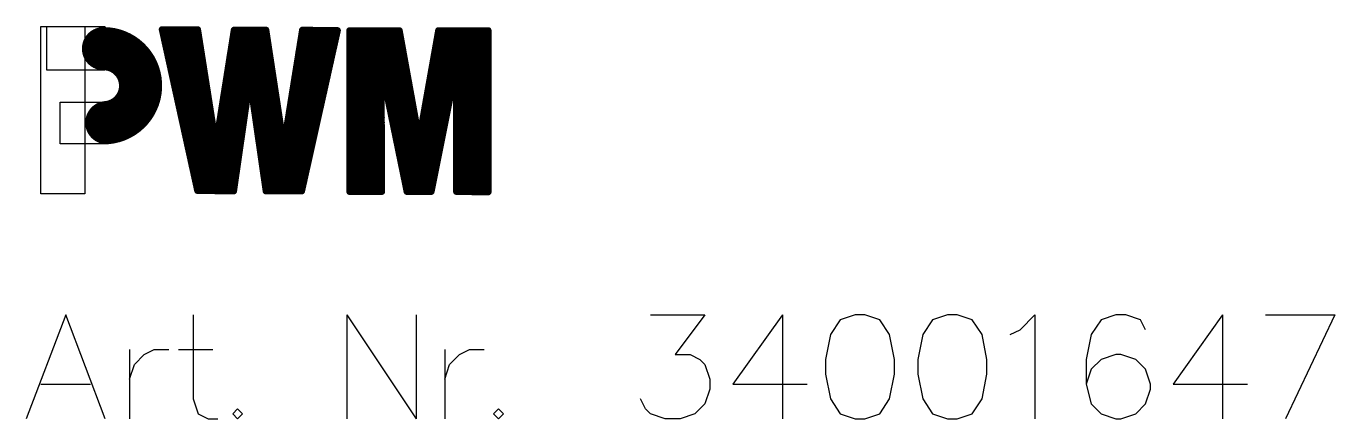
# Model space of a CAD drawing. Header units: millimetres. Extents: x 0 to 395, y 0 to 190.
# Drawn here: x 46.12 to 65.83, y 108.53 to 114.43 of the extents above; entities that cross this region are included whole.
import ezdxf

# ---------------------------------------------------------------- set-up
doc = ezdxf.new("R2010")
doc.units = ezdxf.units.MM
doc.layers.add('TopLayer', color=1, linetype='Continuous')

msp = doc.modelspace()

# ---------------------------------------------------------------- linework, layer by layer
at = {"layer": 'TopLayer'}
for p, q in [((46.345, 111.908), (46.345, 114.423)), ((46.345, 114.423), (47.009, 114.423)), ((46.435, 113.766), (46.435, 114.423)), ((46.435, 114.423), (47.31, 114.423)), ((47.009, 114.423), (47.009, 111.908)), ((47.31, 114.423), (47.31, 113.766)), ((47.31, 113.766), (46.435, 113.766)), ((46.635, 112.658), (46.635, 113.287)), ((46.635, 113.287), (47.366, 113.287)), ((47.366, 113.287), (47.366, 112.658)), ((47.366, 112.658), (46.635, 112.658)), ((47.009, 111.908), (46.345, 111.908)), ((46.72, 110.089), (46.125, 108.527)), ((47.315, 108.527), (46.72, 110.089)), ((48.639, 110.089), (48.639, 108.825)), ((50.953, 110.089), (50.953, 108.527)), ((50.953, 110.089), (51.994, 108.527)), ((51.994, 110.089), (51.994, 108.527)), ((55.524, 110.089), (56.342, 110.089)), ((56.342, 110.089), (55.896, 109.494)), ((57.51, 110.089), (56.766, 109.048)), ((57.51, 110.089), (57.51, 108.527)), ((58.38, 110.015), (58.232, 109.792)), ((58.603, 110.089), (58.38, 110.015)), ((58.752, 110.089), (58.603, 110.089)), ((58.975, 110.015), (58.752, 110.089)), ((59.124, 109.792), (58.975, 110.015)), ((59.771, 110.015), (59.623, 109.792)), ((59.995, 110.089), (59.771, 110.015)), ((60.143, 110.089), (59.995, 110.089)), ((60.366, 110.015), (60.143, 110.089)), ((60.515, 109.792), (60.366, 110.015)), ((61.088, 109.866), (61.311, 110.089)), ((61.311, 110.089), (61.311, 108.527)), ((62.308, 110.015), (62.159, 109.792)), ((62.531, 110.089), (62.308, 110.015)), ((62.68, 110.089), (62.531, 110.089)), ((62.903, 110.015), (62.68, 110.089)), ((62.978, 109.866), (62.903, 110.015)), ((64.138, 110.089), (63.394, 109.048)), ((64.138, 110.089), (64.138, 108.527)), ((64.785, 110.089), (65.827, 110.089)), ((65.827, 110.089), (65.083, 108.527)), ((58.232, 109.792), (58.157, 109.42)), ((59.199, 109.42), (59.124, 109.792)), ((59.623, 109.792), (59.548, 109.42)), ((60.59, 109.42), (60.515, 109.792)), ((60.939, 109.792), (61.088, 109.866)), ((62.159, 109.792), (62.085, 109.42)), ((47.68, 109.568), (47.68, 108.527)), ((47.903, 109.494), (48.052, 109.568)), ((48.052, 109.568), (48.275, 109.568)), ((48.416, 109.568), (48.937, 109.568)), ((52.426, 109.568), (52.426, 108.527)), ((52.649, 109.494), (52.798, 109.568)), ((52.798, 109.568), (53.021, 109.568)), ((47.68, 109.122), (47.754, 109.345)), ((47.754, 109.345), (47.903, 109.494)), ((52.426, 109.122), (52.5, 109.345)), ((52.5, 109.345), (52.649, 109.494)), ((55.896, 109.494), (56.119, 109.494)), ((56.119, 109.494), (56.268, 109.42)), ((56.268, 109.42), (56.342, 109.345)), ((56.342, 109.345), (56.416, 109.122)), ((58.157, 109.42), (58.157, 109.196)), ((59.199, 109.196), (59.199, 109.42)), ((59.548, 109.42), (59.548, 109.196)), ((60.59, 109.196), (60.59, 109.42)), ((62.085, 109.42), (62.085, 109.048)), ((62.308, 109.42), (62.159, 109.271)), ((62.531, 109.494), (62.308, 109.42)), ((62.606, 109.494), (62.531, 109.494)), ((62.829, 109.42), (62.606, 109.494)), ((62.978, 109.271), (62.829, 109.42)), ((58.157, 109.196), (58.232, 108.825)), ((59.124, 108.825), (59.199, 109.196)), ((59.548, 109.196), (59.623, 108.825)), ((60.515, 108.825), (60.59, 109.196)), ((62.159, 109.271), (62.085, 109.048)), ((63.052, 109.048), (62.978, 109.271)), ((46.348, 109.048), (47.092, 109.048)), ((56.416, 108.973), (56.342, 108.75)), ((56.416, 109.122), (56.416, 108.973)), ((56.766, 109.048), (57.882, 109.048)), ((62.085, 109.048), (62.159, 108.75)), ((62.978, 108.75), (63.052, 108.973)), ((63.052, 108.973), (63.052, 109.048)), ((63.394, 109.048), (64.51, 109.048)), ((48.639, 108.825), (48.714, 108.601)), ((55.449, 108.676), (55.375, 108.825)), ((58.232, 108.825), (58.38, 108.601)), ((58.975, 108.601), (59.124, 108.825)), ((59.623, 108.825), (59.771, 108.601)), ((60.366, 108.601), (60.515, 108.825)), ((48.714, 108.601), (48.863, 108.527)), ((49.309, 108.676), (49.234, 108.601)), ((49.234, 108.601), (49.309, 108.527)), ((49.383, 108.601), (49.309, 108.676)), ((49.309, 108.527), (49.383, 108.601)), ((53.237, 108.676), (53.162, 108.601)), ((53.162, 108.601), (53.237, 108.527)), ((53.311, 108.601), (53.237, 108.676)), ((53.237, 108.527), (53.311, 108.601)), ((55.524, 108.601), (55.449, 108.676)), ((55.747, 108.527), (55.524, 108.601)), ((56.193, 108.601), (55.97, 108.527)), ((56.342, 108.75), (56.193, 108.601)), ((58.38, 108.601), (58.603, 108.527)), ((58.752, 108.527), (58.975, 108.601)), ((59.771, 108.601), (59.995, 108.527)), ((60.143, 108.527), (60.366, 108.601)), ((62.159, 108.75), (62.308, 108.601)), ((62.308, 108.601), (62.531, 108.527)), ((62.606, 108.527), (62.829, 108.601)), ((62.829, 108.601), (62.978, 108.75)), ((48.863, 108.527), (49.011, 108.527)), ((55.97, 108.527), (55.747, 108.527)), ((58.603, 108.527), (58.752, 108.527)), ((59.995, 108.527), (60.143, 108.527)), ((62.531, 108.527), (62.606, 108.527))]:
    msp.add_line(p, q, dxfattribs=at)
at = {"layer": 'TopLayer', "const_width": 0.65}
msp.add_lwpolyline([(47.288, 114.091, -0.958958), (47.339, 112.979)], format="xyb", dxfattribs=at)
at = {"layer": 'TopLayer'}
for points, const_width in [([(47.126, 114.091, 1), (47.451, 114.091, 1)], 0.325), ([(48.146, 114.379, 1), (48.196, 114.379, 1)], 0.05), ([(48.146, 114.379, 1), (48.196, 114.379, 1)], 0.05), ([(48.155, 114.339, 1), (48.205, 114.339, 1)], 0.05), ([(48.171, 114.265, 1), (48.221, 114.265, 1)], 0.05), ([(48.683, 114.379, 1), (48.733, 114.379, 1)], 0.05), ([(48.683, 114.379, 1), (48.733, 114.379, 1)], 0.05), ([(48.689, 114.339, 1), (48.739, 114.339, 1)], 0.05), ([(48.701, 114.265, 1), (48.751, 114.265, 1)], 0.05), ([(49.213, 114.265, 1), (49.263, 114.265, 1)], 0.05), ([(49.224, 114.339, 1), (49.274, 114.339, 1)], 0.05), ([(49.23, 114.372, 1), (49.28, 114.372, 1)], 0.05), ([(49.23, 114.372, 1), (49.28, 114.372, 1)], 0.05), ([(49.711, 114.372, 1), (49.761, 114.372, 1)], 0.05), ([(49.711, 114.372, 1), (49.761, 114.372, 1)], 0.05), ([(49.716, 114.339, 1), (49.766, 114.339, 1)], 0.05), ([(49.727, 114.265, 1), (49.777, 114.265, 1)], 0.05), ([(50.24, 114.265, 1), (50.29, 114.265, 1)], 0.05), ([(50.252, 114.339, 1), (50.302, 114.339, 1)], 0.05), ([(50.258, 114.371, 1), (50.308, 114.371, 1)], 0.05), ([(50.258, 114.371, 1), (50.308, 114.371, 1)], 0.05), ([(50.766, 114.265, 1), (50.816, 114.265, 1)], 0.05), ([(50.783, 114.339, 1), (50.833, 114.339, 1)], 0.05), ([(50.788, 114.365, 1), (50.838, 114.365, 1)], 0.05), ([(50.788, 114.365, 1), (50.838, 114.365, 1)], 0.05), ([(50.969, 114.364, 1), (51.019, 114.364, 1)], 0.05), ([(50.969, 114.364, 1), (51.019, 114.364, 1)], 0.05), ([(50.969, 114.325, 1), (51.019, 114.325, 1)], 0.05), ([(50.969, 114.25, 1), (51.019, 114.25, 1)], 0.05), ([(51.719, 114.364, 1), (51.769, 114.364, 1)], 0.05), ([(51.719, 114.364, 1), (51.769, 114.364, 1)], 0.05), ([(51.726, 114.325, 1), (51.776, 114.325, 1)], 0.05), ([(51.739, 114.25, 1), (51.789, 114.25, 1)], 0.05), ([(52.287, 114.25, 1), (52.337, 114.25, 1)], 0.05), ([(52.3, 114.325, 1), (52.35, 114.325, 1)], 0.05), ([(52.307, 114.364, 1), (52.357, 114.364, 1)], 0.05), ([(52.307, 114.364, 1), (52.357, 114.364, 1)], 0.05), ([(53.056, 114.364, 1), (53.106, 114.364, 1)], 0.05), ([(53.056, 114.364, 1), (53.106, 114.364, 1)], 0.05), ([(53.056, 114.325, 1), (53.106, 114.325, 1)], 0.05), ([(53.056, 114.25, 1), (53.106, 114.25, 1)], 0.05), ([(48.188, 114.19, 1), (48.238, 114.19, 1)], 0.05), ([(48.204, 114.115, 1), (48.254, 114.115, 1)], 0.05), ([(48.221, 114.041, 1), (48.271, 114.041, 1)], 0.05), ([(48.713, 114.19, 1), (48.763, 114.19, 1)], 0.05), ([(48.725, 114.115, 1), (48.775, 114.115, 1)], 0.05), ([(48.736, 114.041, 1), (48.786, 114.041, 1)], 0.05), ([(49.177, 114.041, 1), (49.227, 114.041, 1)], 0.05), ([(49.189, 114.115, 1), (49.239, 114.115, 1)], 0.05), ([(49.201, 114.19, 1), (49.251, 114.19, 1)], 0.05), ([(49.738, 114.19, 1), (49.788, 114.19, 1)], 0.05), ([(49.75, 114.115, 1), (49.8, 114.115, 1)], 0.05), ([(49.761, 114.041, 1), (49.811, 114.041, 1)], 0.05), ([(50.204, 114.041, 1), (50.254, 114.041, 1)], 0.05), ([(50.216, 114.115, 1), (50.266, 114.115, 1)], 0.05), ([(50.228, 114.19, 1), (50.278, 114.19, 1)], 0.05), ([(50.716, 114.041, 1), (50.766, 114.041, 1)], 0.05), ([(50.733, 114.115, 1), (50.783, 114.115, 1)], 0.05), ([(50.749, 114.19, 1), (50.799, 114.19, 1)], 0.05), ([(50.969, 114.175, 1), (51.019, 114.175, 1)], 0.05), ([(50.969, 114.101, 1), (51.019, 114.101, 1)], 0.05), ([(50.969, 114.026, 1), (51.019, 114.026, 1)], 0.05), ([(51.753, 114.175, 1), (51.803, 114.175, 1)], 0.05), ([(51.767, 114.101, 1), (51.817, 114.101, 1)], 0.05), ([(51.78, 114.026, 1), (51.83, 114.026, 1)], 0.05), ([(52.247, 114.026, 1), (52.297, 114.026, 1)], 0.05), ([(52.26, 114.101, 1), (52.31, 114.101, 1)], 0.05), ([(52.273, 114.175, 1), (52.323, 114.175, 1)], 0.05), ([(53.056, 114.175, 1), (53.106, 114.175, 1)], 0.05), ([(53.056, 114.101, 1), (53.106, 114.101, 1)], 0.05), ([(53.056, 114.026, 1), (53.106, 114.026, 1)], 0.05), ([(48.237, 113.966, 1), (48.287, 113.966, 1)], 0.05), ([(48.253, 113.891, 1), (48.303, 113.891, 1)], 0.05), ([(48.748, 113.966, 1), (48.798, 113.966, 1)], 0.05), ([(48.76, 113.891, 1), (48.81, 113.891, 1)], 0.05), ([(49.153, 113.891, 1), (49.203, 113.891, 1)], 0.05), ([(49.165, 113.966, 1), (49.215, 113.966, 1)], 0.05), ([(49.773, 113.966, 1), (49.823, 113.966, 1)], 0.05), ([(49.784, 113.891, 1), (49.834, 113.891, 1)], 0.05), ([(50.18, 113.891, 1), (50.23, 113.891, 1)], 0.05), ([(50.192, 113.966, 1), (50.242, 113.966, 1)], 0.05), ([(50.683, 113.891, 1), (50.733, 113.891, 1)], 0.05), ([(50.699, 113.966, 1), (50.749, 113.966, 1)], 0.05), ([(50.969, 113.951, 1), (51.019, 113.951, 1)], 0.05), ([(50.969, 113.877, 1), (51.019, 113.877, 1)], 0.05), ([(51.794, 113.951, 1), (51.844, 113.951, 1)], 0.05), ([(51.807, 113.877, 1), (51.857, 113.877, 1)], 0.05), ([(52.22, 113.877, 1), (52.27, 113.877, 1)], 0.05), ([(52.233, 113.951, 1), (52.283, 113.951, 1)], 0.05), ([(53.056, 113.951, 1), (53.106, 113.951, 1)], 0.05), ([(53.056, 113.877, 1), (53.106, 113.877, 1)], 0.05), ([(48.27, 113.817, 1), (48.32, 113.817, 1)], 0.05), ([(48.286, 113.742, 1), (48.336, 113.742, 1)], 0.05), ([(48.303, 113.667, 1), (48.353, 113.667, 1)], 0.05), ([(48.772, 113.817, 1), (48.822, 113.817, 1)], 0.05), ([(48.783, 113.742, 1), (48.833, 113.742, 1)], 0.05), ([(48.795, 113.667, 1), (48.845, 113.667, 1)], 0.05), ([(49.118, 113.667, 1), (49.168, 113.667, 1)], 0.05), ([(49.13, 113.742, 1), (49.18, 113.742, 1)], 0.05), ([(49.141, 113.817, 1), (49.191, 113.817, 1)], 0.05), ([(49.796, 113.817, 1), (49.846, 113.817, 1)], 0.05), ([(49.807, 113.742, 1), (49.857, 113.742, 1)], 0.05), ([(49.818, 113.667, 1), (49.868, 113.667, 1)], 0.05), ([(50.144, 113.667, 1), (50.194, 113.667, 1)], 0.05), ([(50.156, 113.742, 1), (50.206, 113.742, 1)], 0.05), ([(50.168, 113.817, 1), (50.218, 113.817, 1)], 0.05), ([(50.633, 113.667, 1), (50.683, 113.667, 1)], 0.05), ([(50.649, 113.742, 1), (50.699, 113.742, 1)], 0.05), ([(50.666, 113.817, 1), (50.716, 113.817, 1)], 0.05), ([(50.969, 113.802, 1), (51.019, 113.802, 1)], 0.05), ([(50.969, 113.727, 1), (51.019, 113.727, 1)], 0.05), ([(50.969, 113.653, 1), (51.019, 113.653, 1)], 0.05), ([(51.821, 113.802, 1), (51.871, 113.802, 1)], 0.05), ([(51.835, 113.727, 1), (51.885, 113.727, 1)], 0.05), ([(51.848, 113.653, 1), (51.898, 113.653, 1)], 0.05), ([(52.18, 113.653, 1), (52.23, 113.653, 1)], 0.05), ([(52.194, 113.727, 1), (52.244, 113.727, 1)], 0.05), ([(52.207, 113.802, 1), (52.257, 113.802, 1)], 0.05), ([(53.056, 113.802, 1), (53.106, 113.802, 1)], 0.05), ([(53.056, 113.727, 1), (53.106, 113.727, 1)], 0.05), ([(53.056, 113.653, 1), (53.106, 113.653, 1)], 0.05), ([(48.319, 113.593, 1), (48.369, 113.593, 1)], 0.05), ([(48.336, 113.518, 1), (48.386, 113.518, 1)], 0.05), ([(48.352, 113.443, 1), (48.402, 113.443, 1)], 0.05), ([(48.807, 113.593, 1), (48.857, 113.593, 1)], 0.05), ([(48.819, 113.518, 1), (48.869, 113.518, 1)], 0.05), ([(48.831, 113.443, 1), (48.881, 113.443, 1)], 0.05), ([(49.082, 113.443, 1), (49.132, 113.443, 1)], 0.05), ([(49.094, 113.518, 1), (49.144, 113.518, 1)], 0.05), ([(49.106, 113.593, 1), (49.156, 113.593, 1)], 0.05), ([(49.83, 113.593, 1), (49.88, 113.593, 1)], 0.05), ([(49.841, 113.518, 1), (49.891, 113.518, 1)], 0.05), ([(49.853, 113.443, 1), (49.903, 113.443, 1)], 0.05), ([(50.108, 113.443, 1), (50.158, 113.443, 1)], 0.05), ([(50.12, 113.518, 1), (50.17, 113.518, 1)], 0.05), ([(50.132, 113.593, 1), (50.182, 113.593, 1)], 0.05), ([(50.583, 113.443, 1), (50.633, 113.443, 1)], 0.05), ([(50.599, 113.518, 1), (50.649, 113.518, 1)], 0.05), ([(50.616, 113.593, 1), (50.666, 113.593, 1)], 0.05), ([(50.969, 113.578, 1), (51.019, 113.578, 1)], 0.05), ([(50.969, 113.503, 1), (51.019, 113.503, 1)], 0.05), ([(51.862, 113.578, 1), (51.912, 113.578, 1)], 0.05), ([(51.875, 113.503, 1), (51.925, 113.503, 1)], 0.05), ([(52.154, 113.503, 1), (52.204, 113.503, 1)], 0.05), ([(52.167, 113.578, 1), (52.217, 113.578, 1)], 0.05), ([(53.056, 113.578, 1), (53.106, 113.578, 1)], 0.05), ([(53.056, 113.503, 1), (53.106, 113.503, 1)], 0.05), ([(47.176, 112.979, 1), (47.501, 112.979, 1)], 0.325), ([(48.368, 113.369, 1), (48.418, 113.369, 1)], 0.05), ([(48.385, 113.294, 1), (48.435, 113.294, 1)], 0.05), ([(48.842, 113.369, 1), (48.892, 113.369, 1)], 0.05), ([(48.854, 113.294, 1), (48.904, 113.294, 1)], 0.05), ([(49.059, 113.294, 1), (49.109, 113.294, 1)], 0.05), ([(49.07, 113.369, 1), (49.12, 113.369, 1)], 0.05), ([(49.418, 113.285, 1), (49.468, 113.285, 1)], 0.05), ([(49.418, 113.285, 1), (49.468, 113.285, 1)], 0.05), ([(49.419, 113.292, 1), (49.469, 113.292, 1)], 0.05), ([(49.419, 113.292, 1), (49.469, 113.292, 1)], 0.05), ([(49.42, 113.294, 1), (49.47, 113.294, 1)], 0.05), ([(49.437, 113.318, 1), (49.487, 113.318, 1)], 0.05), ([(49.437, 113.318, 1), (49.487, 113.318, 1)], 0.05), ([(49.467, 113.328, 1), (49.517, 113.328, 1)], 0.05), ([(49.467, 113.328, 1), (49.517, 113.328, 1)], 0.05), ([(49.474, 113.328, 1), (49.524, 113.328, 1)], 0.05), ([(49.474, 113.328, 1), (49.524, 113.328, 1)], 0.05), ([(49.503, 113.313, 1), (49.553, 113.313, 1)], 0.05), ([(49.503, 113.313, 1), (49.553, 113.313, 1)], 0.05), ([(49.512, 113.294, 1), (49.562, 113.294, 1)], 0.05), ([(49.517, 113.285, 1), (49.567, 113.285, 1)], 0.05), ([(49.517, 113.285, 1), (49.567, 113.285, 1)], 0.05), ([(49.864, 113.369, 1), (49.914, 113.369, 1)], 0.05), ([(49.875, 113.294, 1), (49.925, 113.294, 1)], 0.05), ([(50.084, 113.294, 1), (50.134, 113.294, 1)], 0.05), ([(50.096, 113.369, 1), (50.146, 113.369, 1)], 0.05), ([(50.549, 113.294, 1), (50.599, 113.294, 1)], 0.05), ([(50.566, 113.369, 1), (50.616, 113.369, 1)], 0.05), ([(50.969, 113.429, 1), (51.019, 113.429, 1)], 0.05), ([(50.969, 113.354, 1), (51.019, 113.354, 1)], 0.05), ([(50.969, 113.279, 1), (51.019, 113.279, 1)], 0.05), ([(51.448, 113.316, 1), (51.498, 113.316, 1)], 0.05), ([(51.448, 113.316, 1), (51.498, 113.316, 1)], 0.05), ([(51.498, 113.316, 1), (51.448, 113.316, 1)], 0.05), ([(51.436, 113.316, 1), (51.461, 113.316, 1)], 0.025), ([(51.449, 113.279, 1), (51.499, 113.279, 1)], 0.05), ([(51.452, 113.334, 1), (51.502, 113.334, 1)], 0.05), ([(51.452, 113.334, 1), (51.502, 113.334, 1)], 0.05), ([(51.469, 113.354, 1), (51.519, 113.354, 1)], 0.05), ([(51.472, 113.358, 1), (51.522, 113.358, 1)], 0.05), ([(51.472, 113.358, 1), (51.522, 113.358, 1)], 0.05), ([(51.486, 113.316, 1), (51.511, 113.316, 1)], 0.025), ([(51.503, 113.366, 1), (51.553, 113.366, 1)], 0.05), ([(51.503, 113.366, 1), (51.553, 113.366, 1)], 0.05), ([(51.53, 113.354, 1), (51.58, 113.354, 1)], 0.05), ([(51.532, 113.353, 1), (51.582, 113.353, 1)], 0.05), ([(51.532, 113.353, 1), (51.582, 113.353, 1)], 0.05), ([(51.547, 113.326, 1), (51.597, 113.326, 1)], 0.05), ([(51.547, 113.326, 1), (51.597, 113.326, 1)], 0.05), ([(51.557, 113.279, 1), (51.607, 113.279, 1)], 0.05), ([(51.889, 113.429, 1), (51.939, 113.429, 1)], 0.05), ([(51.903, 113.354, 1), (51.953, 113.354, 1)], 0.05), ([(51.916, 113.279, 1), (51.966, 113.279, 1)], 0.05), ([(52.114, 113.279, 1), (52.164, 113.279, 1)], 0.05), ([(52.127, 113.354, 1), (52.177, 113.354, 1)], 0.05), ([(52.14, 113.429, 1), (52.19, 113.429, 1)], 0.05), ([(52.468, 113.279, 1), (52.518, 113.279, 1)], 0.05), ([(52.477, 113.326, 1), (52.527, 113.326, 1)], 0.05), ([(52.477, 113.326, 1), (52.527, 113.326, 1)], 0.05), ([(52.485, 113.343, 1), (52.535, 113.343, 1)], 0.05), ([(52.485, 113.343, 1), (52.535, 113.343, 1)], 0.05), ([(52.498, 113.354, 1), (52.548, 113.354, 1)], 0.05), ([(52.509, 113.363, 1), (52.559, 113.363, 1)], 0.05), ([(52.509, 113.363, 1), (52.559, 113.363, 1)], 0.05), ([(52.541, 113.364, 1), (52.591, 113.364, 1)], 0.05), ([(52.541, 113.364, 1), (52.591, 113.364, 1)], 0.05), ([(52.555, 113.354, 1), (52.605, 113.354, 1)], 0.05), ([(52.567, 113.346, 1), (52.617, 113.346, 1)], 0.05), ([(52.567, 113.346, 1), (52.617, 113.346, 1)], 0.05), ([(52.577, 113.316, 1), (52.627, 113.316, 1)], 0.05), ([(52.577, 113.316, 1), (52.627, 113.316, 1)], 0.05), ([(52.577, 113.279, 1), (52.627, 113.279, 1)], 0.05), ([(53.056, 113.429, 1), (53.106, 113.429, 1)], 0.05), ([(53.056, 113.354, 1), (53.106, 113.354, 1)], 0.05), ([(53.056, 113.279, 1), (53.106, 113.279, 1)], 0.05), ([(48.401, 113.219, 1), (48.451, 113.219, 1)], 0.05), ([(48.418, 113.145, 1), (48.468, 113.145, 1)], 0.05), ([(48.434, 113.07, 1), (48.484, 113.07, 1)], 0.05), ([(48.866, 113.219, 1), (48.916, 113.219, 1)], 0.05), ([(48.878, 113.145, 1), (48.928, 113.145, 1)], 0.05), ([(48.889, 113.07, 1), (48.939, 113.07, 1)], 0.05), ([(49.023, 113.07, 1), (49.073, 113.07, 1)], 0.05), ([(49.035, 113.145, 1), (49.085, 113.145, 1)], 0.05), ([(49.047, 113.219, 1), (49.097, 113.219, 1)], 0.05), ([(49.386, 113.07, 1), (49.436, 113.07, 1)], 0.05), ([(49.397, 113.145, 1), (49.447, 113.145, 1)], 0.05), ([(49.408, 113.219, 1), (49.458, 113.219, 1)], 0.05), ([(49.526, 113.219, 1), (49.576, 113.219, 1)], 0.05), ([(49.537, 113.145, 1), (49.587, 113.145, 1)], 0.05), ([(49.548, 113.07, 1), (49.598, 113.07, 1)], 0.05), ([(49.887, 113.219, 1), (49.937, 113.219, 1)], 0.05), ([(49.898, 113.145, 1), (49.948, 113.145, 1)], 0.05), ([(49.91, 113.07, 1), (49.96, 113.07, 1)], 0.05), ([(50.048, 113.07, 1), (50.098, 113.07, 1)], 0.05), ([(50.06, 113.145, 1), (50.11, 113.145, 1)], 0.05), ([(50.072, 113.219, 1), (50.122, 113.219, 1)], 0.05), ([(50.499, 113.07, 1), (50.549, 113.07, 1)], 0.05), ([(50.516, 113.145, 1), (50.566, 113.145, 1)], 0.05), ([(50.533, 113.219, 1), (50.583, 113.219, 1)], 0.05), ([(50.969, 113.205, 1), (51.019, 113.205, 1)], 0.05), ([(50.969, 113.13, 1), (51.019, 113.13, 1)], 0.05), ([(50.969, 113.055, 1), (51.019, 113.055, 1)], 0.05), ([(51.449, 113.205, 1), (51.499, 113.205, 1)], 0.05), ([(51.449, 113.13, 1), (51.499, 113.13, 1)], 0.05), ([(51.45, 113.055, 1), (51.5, 113.055, 1)], 0.05), ([(51.572, 113.205, 1), (51.622, 113.205, 1)], 0.05), ([(51.588, 113.13, 1), (51.638, 113.13, 1)], 0.05), ([(51.603, 113.055, 1), (51.653, 113.055, 1)], 0.05), ([(51.93, 113.205, 1), (51.98, 113.205, 1)], 0.05), ([(51.943, 113.13, 1), (51.993, 113.13, 1)], 0.05), ([(51.957, 113.055, 1), (52.007, 113.055, 1)], 0.05), ([(52.074, 113.055, 1), (52.124, 113.055, 1)], 0.05), ([(52.087, 113.13, 1), (52.137, 113.13, 1)], 0.05), ([(52.101, 113.205, 1), (52.151, 113.205, 1)], 0.05), ([(52.423, 113.055, 1), (52.473, 113.055, 1)], 0.05), ([(52.438, 113.13, 1), (52.488, 113.13, 1)], 0.05), ([(52.453, 113.205, 1), (52.503, 113.205, 1)], 0.05), ([(52.577, 113.205, 1), (52.627, 113.205, 1)], 0.05), ([(52.577, 113.13, 1), (52.627, 113.13, 1)], 0.05), ([(52.577, 113.055, 1), (52.627, 113.055, 1)], 0.05), ([(53.056, 113.205, 1), (53.106, 113.205, 1)], 0.05), ([(53.056, 113.13, 1), (53.106, 113.13, 1)], 0.05), ([(53.056, 113.055, 1), (53.106, 113.055, 1)], 0.05), ([(48.45, 112.995, 1), (48.5, 112.995, 1)], 0.05), ([(48.467, 112.921, 1), (48.517, 112.921, 1)], 0.05), ([(48.483, 112.846, 1), (48.533, 112.846, 1)], 0.05), ([(48.901, 112.995, 1), (48.951, 112.995, 1)], 0.05), ([(48.907, 112.96, 1), (48.957, 112.96, 1)], 0.05), ([(48.907, 112.96, 1), (48.957, 112.96, 1)], 0.05), ([(48.921, 112.932, 1), (48.971, 112.932, 1)], 0.05), ([(48.921, 112.932, 1), (48.971, 112.932, 1)], 0.05), ([(48.944, 112.921, 1), (48.994, 112.921, 1)], 0.05), ([(48.949, 112.918, 1), (48.999, 112.918, 1)], 0.05), ([(48.949, 112.918, 1), (48.999, 112.918, 1)], 0.05), ([(48.956, 112.918, 1), (49.006, 112.918, 1)], 0.05), ([(48.956, 112.918, 1), (49.006, 112.918, 1)], 0.05), ([(48.965, 112.921, 1), (49.015, 112.921, 1)], 0.05), ([(48.986, 112.928, 1), (49.036, 112.928, 1)], 0.05), ([(48.986, 112.928, 1), (49.036, 112.928, 1)], 0.05), ([(49.004, 112.953, 1), (49.054, 112.953, 1)], 0.05), ([(49.004, 112.953, 1), (49.054, 112.953, 1)], 0.05), ([(49.006, 112.96, 1), (49.056, 112.96, 1)], 0.05), ([(49.006, 112.96, 1), (49.056, 112.96, 1)], 0.05), ([(49.011, 112.995, 1), (49.061, 112.995, 1)], 0.05), ([(49.354, 112.846, 1), (49.404, 112.846, 1)], 0.05), ([(49.365, 112.921, 1), (49.415, 112.921, 1)], 0.05), ([(49.376, 112.995, 1), (49.426, 112.995, 1)], 0.05), ([(49.559, 112.995, 1), (49.609, 112.995, 1)], 0.05), ([(49.569, 112.921, 1), (49.619, 112.921, 1)], 0.05), ([(49.58, 112.846, 1), (49.63, 112.846, 1)], 0.05), ([(49.921, 112.995, 1), (49.971, 112.995, 1)], 0.05), ([(49.929, 112.945, 1), (49.979, 112.945, 1)], 0.05), ([(49.929, 112.945, 1), (49.979, 112.945, 1)], 0.05), ([(49.941, 112.921, 1), (49.991, 112.921, 1)], 0.05), ([(49.943, 112.917, 1), (49.993, 112.917, 1)], 0.05), ([(49.943, 112.917, 1), (49.993, 112.917, 1)], 0.05), ([(49.971, 112.903, 1), (50.021, 112.903, 1)], 0.05), ([(49.971, 112.903, 1), (50.021, 112.903, 1)], 0.05), ([(49.978, 112.903, 1), (50.028, 112.903, 1)], 0.05), ([(49.978, 112.903, 1), (50.028, 112.903, 1)], 0.05), ([(50.008, 112.913, 1), (50.058, 112.913, 1)], 0.05), ([(50.008, 112.913, 1), (50.058, 112.913, 1)], 0.05), ([(50.014, 112.921, 1), (50.064, 112.921, 1)], 0.05), ([(50.026, 112.938, 1), (50.076, 112.938, 1)], 0.05), ([(50.026, 112.938, 1), (50.076, 112.938, 1)], 0.05), ([(50.028, 112.945, 1), (50.078, 112.945, 1)], 0.05), ([(50.028, 112.945, 1), (50.078, 112.945, 1)], 0.05), ([(50.036, 112.995, 1), (50.086, 112.995, 1)], 0.05), ([(50.449, 112.846, 1), (50.499, 112.846, 1)], 0.05), ([(50.466, 112.921, 1), (50.516, 112.921, 1)], 0.05), ([(50.483, 112.995, 1), (50.533, 112.995, 1)], 0.05), ([(50.969, 112.981, 1), (51.019, 112.981, 1)], 0.05), ([(50.969, 112.906, 1), (51.019, 112.906, 1)], 0.05), ([(51.45, 112.981, 1), (51.5, 112.981, 1)], 0.05), ([(51.45, 112.906, 1), (51.5, 112.906, 1)], 0.05), ([(51.618, 112.981, 1), (51.668, 112.981, 1)], 0.05), ([(51.634, 112.906, 1), (51.684, 112.906, 1)], 0.05), ([(51.966, 113.004, 1), (52.016, 113.004, 1)], 0.05), ([(51.966, 113.004, 1), (52.016, 113.004, 1)], 0.05), ([(51.979, 112.981, 1), (52.029, 112.981, 1)], 0.05), ([(51.981, 112.977, 1), (52.031, 112.977, 1)], 0.05), ([(51.981, 112.977, 1), (52.031, 112.977, 1)], 0.05), ([(52.01, 112.963, 1), (52.06, 112.963, 1)], 0.05), ([(52.01, 112.963, 1), (52.06, 112.963, 1)], 0.05), ([(52.041, 112.97, 1), (52.091, 112.97, 1)], 0.05), ([(52.041, 112.97, 1), (52.091, 112.97, 1)], 0.05), ([(52.05, 112.981, 1), (52.1, 112.981, 1)], 0.05), ([(52.062, 112.994, 1), (52.112, 112.994, 1)], 0.05), ([(52.062, 112.994, 1), (52.112, 112.994, 1)], 0.05), ([(52.065, 113.004, 1), (52.115, 113.004, 1)], 0.05), ([(52.065, 113.004, 1), (52.115, 113.004, 1)], 0.05), ([(52.393, 112.906, 1), (52.443, 112.906, 1)], 0.05), ([(52.408, 112.981, 1), (52.458, 112.981, 1)], 0.05), ([(52.577, 112.981, 1), (52.627, 112.981, 1)], 0.05), ([(52.577, 112.906, 1), (52.627, 112.906, 1)], 0.05), ([(53.056, 112.981, 1), (53.106, 112.981, 1)], 0.05), ([(53.056, 112.906, 1), (53.106, 112.906, 1)], 0.05), ([(48.5, 112.771, 1), (48.55, 112.771, 1)], 0.05), ([(48.516, 112.697, 1), (48.566, 112.697, 1)], 0.05), ([(49.332, 112.697, 1), (49.382, 112.697, 1)], 0.05), ([(49.343, 112.771, 1), (49.393, 112.771, 1)], 0.05), ([(49.591, 112.771, 1), (49.641, 112.771, 1)], 0.05), ([(49.602, 112.697, 1), (49.652, 112.697, 1)], 0.05), ([(50.416, 112.697, 1), (50.466, 112.697, 1)], 0.05), ([(50.433, 112.771, 1), (50.483, 112.771, 1)], 0.05), ([(50.969, 112.831, 1), (51.019, 112.831, 1)], 0.05), ([(50.969, 112.757, 1), (51.019, 112.757, 1)], 0.05), ([(50.969, 112.682, 1), (51.019, 112.682, 1)], 0.05), ([(51.451, 112.831, 1), (51.501, 112.831, 1)], 0.05), ([(51.451, 112.757, 1), (51.501, 112.757, 1)], 0.05), ([(51.451, 112.682, 1), (51.501, 112.682, 1)], 0.05), ([(51.649, 112.831, 1), (51.699, 112.831, 1)], 0.05), ([(51.665, 112.757, 1), (51.715, 112.757, 1)], 0.05), ([(51.68, 112.682, 1), (51.73, 112.682, 1)], 0.05), ([(52.348, 112.682, 1), (52.398, 112.682, 1)], 0.05), ([(52.363, 112.757, 1), (52.413, 112.757, 1)], 0.05), ([(52.378, 112.831, 1), (52.428, 112.831, 1)], 0.05), ([(52.577, 112.831, 1), (52.627, 112.831, 1)], 0.05), ([(52.577, 112.757, 1), (52.627, 112.757, 1)], 0.05), ([(52.577, 112.682, 1), (52.627, 112.682, 1)], 0.05), ([(53.056, 112.831, 1), (53.106, 112.831, 1)], 0.05), ([(53.056, 112.757, 1), (53.106, 112.757, 1)], 0.05), ([(53.056, 112.682, 1), (53.106, 112.682, 1)], 0.05), ([(48.533, 112.622, 1), (48.583, 112.622, 1)], 0.05), ([(48.549, 112.547, 1), (48.599, 112.547, 1)], 0.05), ([(48.565, 112.472, 1), (48.615, 112.472, 1)], 0.05), ([(49.3, 112.472, 1), (49.35, 112.472, 1)], 0.05), ([(49.311, 112.547, 1), (49.361, 112.547, 1)], 0.05), ([(49.322, 112.622, 1), (49.372, 112.622, 1)], 0.05), ([(49.613, 112.622, 1), (49.663, 112.622, 1)], 0.05), ([(49.623, 112.547, 1), (49.673, 112.547, 1)], 0.05), ([(49.634, 112.472, 1), (49.684, 112.472, 1)], 0.05), ([(50.366, 112.472, 1), (50.416, 112.472, 1)], 0.05), ([(50.383, 112.547, 1), (50.433, 112.547, 1)], 0.05), ([(50.399, 112.622, 1), (50.449, 112.622, 1)], 0.05), ([(50.969, 112.607, 1), (51.019, 112.607, 1)], 0.05), ([(50.969, 112.533, 1), (51.019, 112.533, 1)], 0.05), ([(50.969, 112.458, 1), (51.019, 112.458, 1)], 0.05), ([(51.452, 112.607, 1), (51.502, 112.607, 1)], 0.05), ([(51.452, 112.533, 1), (51.502, 112.533, 1)], 0.05), ([(51.452, 112.458, 1), (51.502, 112.458, 1)], 0.05), ([(51.695, 112.607, 1), (51.745, 112.607, 1)], 0.05), ([(51.711, 112.533, 1), (51.761, 112.533, 1)], 0.05), ([(51.726, 112.458, 1), (51.776, 112.458, 1)], 0.05), ([(52.303, 112.458, 1), (52.353, 112.458, 1)], 0.05), ([(52.318, 112.533, 1), (52.368, 112.533, 1)], 0.05), ([(52.333, 112.607, 1), (52.383, 112.607, 1)], 0.05), ([(52.577, 112.607, 1), (52.627, 112.607, 1)], 0.05), ([(52.577, 112.533, 1), (52.627, 112.533, 1)], 0.05), ([(52.577, 112.458, 1), (52.627, 112.458, 1)], 0.05), ([(53.056, 112.607, 1), (53.106, 112.607, 1)], 0.05), ([(53.056, 112.533, 1), (53.106, 112.533, 1)], 0.05), ([(53.056, 112.458, 1), (53.106, 112.458, 1)], 0.05), ([(48.582, 112.398, 1), (48.632, 112.398, 1)], 0.05), ([(48.598, 112.323, 1), (48.648, 112.323, 1)], 0.05), ([(49.278, 112.323, 1), (49.328, 112.323, 1)], 0.05), ([(49.289, 112.398, 1), (49.339, 112.398, 1)], 0.05), ([(49.645, 112.398, 1), (49.695, 112.398, 1)], 0.05), ([(49.656, 112.323, 1), (49.706, 112.323, 1)], 0.05), ([(50.333, 112.323, 1), (50.383, 112.323, 1)], 0.05), ([(50.349, 112.398, 1), (50.399, 112.398, 1)], 0.05), ([(50.969, 112.383, 1), (51.019, 112.383, 1)], 0.05), ([(50.969, 112.309, 1), (51.019, 112.309, 1)], 0.05), ([(51.453, 112.383, 1), (51.503, 112.383, 1)], 0.05), ([(51.453, 112.309, 1), (51.503, 112.309, 1)], 0.05), ([(51.741, 112.383, 1), (51.791, 112.383, 1)], 0.05), ([(51.757, 112.309, 1), (51.807, 112.309, 1)], 0.05), ([(52.273, 112.309, 1), (52.323, 112.309, 1)], 0.05), ([(52.288, 112.383, 1), (52.338, 112.383, 1)], 0.05), ([(52.577, 112.383, 1), (52.627, 112.383, 1)], 0.05), ([(52.577, 112.309, 1), (52.627, 112.309, 1)], 0.05), ([(53.056, 112.383, 1), (53.106, 112.383, 1)], 0.05), ([(53.056, 112.309, 1), (53.106, 112.309, 1)], 0.05), ([(48.615, 112.248, 1), (48.665, 112.248, 1)], 0.05), ([(48.631, 112.174, 1), (48.681, 112.174, 1)], 0.05), ([(48.647, 112.099, 1), (48.697, 112.099, 1)], 0.05), ([(49.246, 112.099, 1), (49.296, 112.099, 1)], 0.05), ([(49.257, 112.174, 1), (49.307, 112.174, 1)], 0.05), ([(49.268, 112.248, 1), (49.318, 112.248, 1)], 0.05), ([(49.667, 112.248, 1), (49.717, 112.248, 1)], 0.05), ([(49.677, 112.174, 1), (49.727, 112.174, 1)], 0.05), ([(49.688, 112.099, 1), (49.738, 112.099, 1)], 0.05), ([(50.283, 112.099, 1), (50.333, 112.099, 1)], 0.05), ([(50.299, 112.174, 1), (50.349, 112.174, 1)], 0.05), ([(50.316, 112.248, 1), (50.366, 112.248, 1)], 0.05), ([(50.969, 112.234, 1), (51.019, 112.234, 1)], 0.05), ([(50.969, 112.159, 1), (51.019, 112.159, 1)], 0.05), ([(50.969, 112.085, 1), (51.019, 112.085, 1)], 0.05), ([(51.453, 112.234, 1), (51.503, 112.234, 1)], 0.05), ([(51.454, 112.159, 1), (51.504, 112.159, 1)], 0.05), ([(51.454, 112.085, 1), (51.504, 112.085, 1)], 0.05), ([(51.772, 112.234, 1), (51.822, 112.234, 1)], 0.05), ([(51.787, 112.159, 1), (51.837, 112.159, 1)], 0.05), ([(51.803, 112.085, 1), (51.853, 112.085, 1)], 0.05), ([(52.228, 112.085, 1), (52.278, 112.085, 1)], 0.05), ([(52.243, 112.159, 1), (52.293, 112.159, 1)], 0.05), ([(52.258, 112.234, 1), (52.308, 112.234, 1)], 0.05), ([(52.577, 112.234, 1), (52.627, 112.234, 1)], 0.05), ([(52.577, 112.159, 1), (52.627, 112.159, 1)], 0.05), ([(52.577, 112.085, 1), (52.627, 112.085, 1)], 0.05), ([(53.056, 112.234, 1), (53.106, 112.234, 1)], 0.05), ([(53.056, 112.159, 1), (53.106, 112.159, 1)], 0.05), ([(53.056, 112.085, 1), (53.106, 112.085, 1)], 0.05), ([(48.664, 112.024, 1), (48.714, 112.024, 1)], 0.05), ([(48.679, 111.957, 1), (48.729, 111.957, 1)], 0.05), ([(48.679, 111.957, 1), (48.729, 111.957, 1)], 0.05), ([(49.225, 111.95, 1), (49.275, 111.95, 1)], 0.05), ([(49.225, 111.95, 1), (49.275, 111.95, 1)], 0.05), ([(49.235, 112.024, 1), (49.285, 112.024, 1)], 0.05), ([(49.699, 112.024, 1), (49.749, 112.024, 1)], 0.05), ([(49.71, 111.95, 1), (49.76, 111.95, 1)], 0.05), ([(49.71, 111.95, 1), (49.76, 111.95, 1)], 0.05), ([(50.249, 111.95, 1), (50.299, 111.95, 1)], 0.05), ([(50.249, 111.95, 1), (50.299, 111.95, 1)], 0.05), ([(50.266, 112.024, 1), (50.316, 112.024, 1)], 0.05), ([(50.969, 112.01, 1), (51.019, 112.01, 1)], 0.05), ([(50.969, 111.942, 1), (51.019, 111.942, 1)], 0.05), ([(50.969, 111.942, 1), (51.019, 111.942, 1)], 0.05), ([(51.454, 112.01, 1), (51.504, 112.01, 1)], 0.05), ([(51.454, 111.942, 1), (51.504, 111.942, 1)], 0.05), ([(51.454, 111.942, 1), (51.504, 111.942, 1)], 0.05), ([(51.818, 112.01, 1), (51.868, 112.01, 1)], 0.05), ([(51.832, 111.942, 1), (51.882, 111.942, 1)], 0.05), ([(51.832, 111.942, 1), (51.882, 111.942, 1)], 0.05), ([(52.199, 111.942, 1), (52.249, 111.942, 1)], 0.05), ([(52.199, 111.942, 1), (52.249, 111.942, 1)], 0.05), ([(52.213, 112.01, 1), (52.263, 112.01, 1)], 0.05), ([(52.577, 112.01, 1), (52.627, 112.01, 1)], 0.05), ([(52.577, 111.942, 1), (52.627, 111.942, 1)], 0.05), ([(52.577, 111.942, 1), (52.627, 111.942, 1)], 0.05), ([(53.056, 112.01, 1), (53.106, 112.01, 1)], 0.05), ([(53.056, 111.935, 1), (53.106, 111.935, 1)], 0.05), ([(53.056, 111.935, 1), (53.106, 111.935, 1)], 0.05)]:
    msp.add_lwpolyline(points, format="xyb", close=True, dxfattribs=dict(at, const_width=const_width))
at = {"layer": 'TopLayer', "const_width": 0.1}
for points in [[(48.171, 114.379), (48.704, 111.957)], [(48.171, 114.379), (48.708, 114.379)], [(48.18, 114.339), (48.714, 114.339)], [(48.196, 114.265), (48.726, 114.265)], [(48.708, 114.379), (48.932, 112.96)], [(49.031, 112.96), (49.255, 114.372)], [(49.238, 114.265), (49.752, 114.265)], [(49.249, 114.339), (49.741, 114.339)], [(49.255, 114.372), (49.736, 114.372)], [(49.736, 114.372), (49.954, 112.945)], [(50.053, 112.945), (50.283, 114.371)], [(50.265, 114.265), (50.791, 114.265)], [(50.274, 111.95), (50.813, 114.365)], [(50.277, 114.339), (50.808, 114.339)], [(50.283, 114.371), (50.813, 114.365)], [(50.994, 111.942), (50.994, 114.364)], [(50.994, 114.364), (51.744, 114.364)], [(50.994, 114.325), (51.751, 114.325)], [(50.994, 114.25), (51.764, 114.25)], [(51.744, 114.364), (51.991, 113.004)], [(52.09, 113.004), (52.332, 114.364)], [(52.312, 114.25), (53.081, 114.25)], [(52.325, 114.325), (53.081, 114.325)], [(52.332, 114.364), (53.081, 114.364)], [(53.081, 111.935), (53.081, 114.364)], [(48.213, 114.19), (48.738, 114.19)], [(48.229, 114.115), (48.75, 114.115)], [(48.246, 114.041), (48.761, 114.041)], [(49.202, 114.041), (49.786, 114.041)], [(49.214, 114.115), (49.775, 114.115)], [(49.226, 114.19), (49.763, 114.19)], [(50.229, 114.041), (50.741, 114.041)], [(50.241, 114.115), (50.758, 114.115)], [(50.253, 114.19), (50.774, 114.19)], [(50.994, 114.175), (51.778, 114.175)], [(50.994, 114.101), (51.792, 114.101)], [(50.994, 114.026), (51.805, 114.026)], [(52.272, 114.026), (53.081, 114.026)], [(52.285, 114.101), (53.081, 114.101)], [(52.298, 114.175), (53.081, 114.175)], [(48.262, 113.966), (48.773, 113.966)], [(48.278, 113.891), (48.785, 113.891)], [(49.178, 113.891), (49.809, 113.891)], [(49.19, 113.966), (49.798, 113.966)], [(50.205, 113.891), (50.708, 113.891)], [(50.217, 113.966), (50.724, 113.966)], [(50.994, 113.951), (51.819, 113.951)], [(50.994, 113.877), (51.832, 113.877)], [(52.245, 113.877), (53.081, 113.877)], [(52.258, 113.951), (53.081, 113.951)], [(48.295, 113.817), (48.797, 113.817)], [(48.311, 113.742), (48.808, 113.742)], [(48.328, 113.667), (48.82, 113.667)], [(49.143, 113.667), (49.843, 113.667)], [(49.155, 113.742), (49.832, 113.742)], [(49.166, 113.817), (49.821, 113.817)], [(50.169, 113.667), (50.658, 113.667)], [(50.181, 113.742), (50.674, 113.742)], [(50.193, 113.817), (50.691, 113.817)], [(50.994, 113.802), (51.846, 113.802)], [(50.994, 113.727), (51.86, 113.727)], [(50.994, 113.653), (51.873, 113.653)], [(52.205, 113.653), (53.081, 113.653)], [(52.219, 113.727), (53.081, 113.727)], [(52.232, 113.802), (53.081, 113.802)], [(48.344, 113.593), (48.832, 113.593)], [(48.361, 113.518), (48.844, 113.518)], [(48.377, 113.443), (48.856, 113.443)], [(49.107, 113.443), (49.878, 113.443)], [(49.119, 113.518), (49.866, 113.518)], [(49.131, 113.593), (49.855, 113.593)], [(50.133, 113.443), (50.608, 113.443)], [(50.145, 113.518), (50.624, 113.518)], [(50.157, 113.593), (50.641, 113.593)], [(50.994, 113.578), (51.887, 113.578)], [(50.994, 113.503), (51.9, 113.503)], [(52.179, 113.503), (53.081, 113.503)], [(52.192, 113.578), (53.081, 113.578)], [(48.393, 113.369), (48.867, 113.369)], [(48.41, 113.294), (48.879, 113.294)], [(49.084, 113.294), (49.445, 113.294)], [(49.095, 113.369), (49.889, 113.369)], [(49.25, 111.95), (49.443, 113.285)], [(49.443, 113.285), (49.444, 113.292)], [(49.444, 113.292), (49.462, 113.318)], [(49.462, 113.318), (49.492, 113.328)], [(49.492, 113.328), (49.499, 113.328)], [(49.499, 113.328), (49.528, 113.313)], [(49.528, 113.313), (49.542, 113.285)], [(49.537, 113.294), (49.9, 113.294)], [(49.542, 113.285), (49.735, 111.95)], [(50.109, 113.294), (50.574, 113.294)], [(50.121, 113.369), (50.591, 113.369)], [(50.994, 113.429), (51.914, 113.429)], [(50.994, 113.354), (51.494, 113.354)], [(50.994, 113.279), (51.474, 113.279)], [(51.473, 113.316), (51.477, 113.334)], [(51.473, 113.316), (51.479, 111.942)], [(51.477, 113.334), (51.497, 113.358)], [(51.497, 113.358), (51.528, 113.366)], [(51.528, 113.366), (51.557, 113.353)], [(51.555, 113.354), (51.928, 113.354)], [(51.557, 113.353), (51.572, 113.326)], [(51.572, 113.326), (51.857, 111.942)], [(51.582, 113.279), (51.941, 113.279)], [(52.139, 113.279), (52.493, 113.279)], [(52.152, 113.354), (52.523, 113.354)], [(52.165, 113.429), (53.081, 113.429)], [(52.224, 111.942), (52.502, 113.326)], [(52.502, 113.326), (52.51, 113.343)], [(52.51, 113.343), (52.534, 113.363)], [(52.534, 113.363), (52.566, 113.364)], [(52.566, 113.364), (52.592, 113.346)], [(52.58, 113.354), (53.081, 113.354)], [(52.592, 113.346), (52.602, 113.316)], [(52.602, 111.942), (52.602, 113.316)], [(52.602, 113.279), (53.081, 113.279)], [(48.426, 113.219), (48.891, 113.219)], [(48.443, 113.145), (48.903, 113.145)], [(48.459, 113.07), (48.914, 113.07)], [(49.048, 113.07), (49.411, 113.07)], [(49.06, 113.145), (49.422, 113.145)], [(49.072, 113.219), (49.433, 113.219)], [(49.551, 113.219), (49.912, 113.219)], [(49.562, 113.145), (49.923, 113.145)], [(49.573, 113.07), (49.935, 113.07)], [(50.073, 113.07), (50.524, 113.07)], [(50.085, 113.145), (50.541, 113.145)], [(50.097, 113.219), (50.558, 113.219)], [(50.994, 113.205), (51.474, 113.205)], [(50.994, 113.13), (51.474, 113.13)], [(50.994, 113.055), (51.475, 113.055)], [(51.597, 113.205), (51.955, 113.205)], [(51.613, 113.13), (51.968, 113.13)], [(51.628, 113.055), (51.982, 113.055)], [(52.099, 113.055), (52.448, 113.055)], [(52.112, 113.13), (52.463, 113.13)], [(52.126, 113.205), (52.478, 113.205)], [(52.602, 113.205), (53.081, 113.205)], [(52.602, 113.13), (53.081, 113.13)], [(52.602, 113.055), (53.081, 113.055)], [(48.475, 112.995), (48.926, 112.995)], [(48.492, 112.921), (48.969, 112.921)], [(48.508, 112.846), (49.379, 112.846)], [(48.932, 112.96), (48.946, 112.932)], [(48.946, 112.932), (48.974, 112.918)], [(48.974, 112.918), (48.981, 112.918)], [(48.981, 112.918), (49.011, 112.928)], [(48.99, 112.921), (49.39, 112.921)], [(49.011, 112.928), (49.029, 112.953)], [(49.029, 112.953), (49.031, 112.96)], [(49.036, 112.995), (49.401, 112.995)], [(49.584, 112.995), (49.946, 112.995)], [(49.594, 112.921), (49.966, 112.921)], [(49.605, 112.846), (50.474, 112.846)], [(49.954, 112.945), (49.968, 112.917)], [(49.968, 112.917), (49.996, 112.903)], [(49.996, 112.903), (50.003, 112.903)], [(50.003, 112.903), (50.033, 112.913)], [(50.033, 112.913), (50.051, 112.938)], [(50.039, 112.921), (50.491, 112.921)], [(50.051, 112.938), (50.053, 112.945)], [(50.061, 112.995), (50.508, 112.995)], [(50.994, 112.981), (51.475, 112.981)], [(50.994, 112.906), (51.475, 112.906)], [(51.643, 112.981), (52.004, 112.981)], [(51.659, 112.906), (52.418, 112.906)], [(51.991, 113.004), (52.006, 112.977)], [(52.006, 112.977), (52.035, 112.963)], [(52.035, 112.963), (52.066, 112.97)], [(52.066, 112.97), (52.087, 112.994)], [(52.075, 112.981), (52.433, 112.981)], [(52.087, 112.994), (52.09, 113.004)], [(52.602, 112.981), (53.081, 112.981)], [(52.602, 112.906), (53.081, 112.906)], [(48.525, 112.771), (49.368, 112.771)], [(48.541, 112.697), (49.357, 112.697)], [(49.616, 112.771), (50.458, 112.771)], [(49.627, 112.697), (50.441, 112.697)], [(50.994, 112.831), (51.476, 112.831)], [(50.994, 112.757), (51.476, 112.757)], [(50.994, 112.682), (51.476, 112.682)], [(51.674, 112.831), (52.403, 112.831)], [(51.69, 112.757), (52.388, 112.757)], [(51.705, 112.682), (52.373, 112.682)], [(52.602, 112.831), (53.081, 112.831)], [(52.602, 112.757), (53.081, 112.757)], [(52.602, 112.682), (53.081, 112.682)], [(48.558, 112.622), (49.347, 112.622)], [(48.574, 112.547), (49.336, 112.547)], [(48.59, 112.472), (49.325, 112.472)], [(49.638, 112.622), (50.424, 112.622)], [(49.648, 112.547), (50.408, 112.547)], [(49.659, 112.472), (50.391, 112.472)], [(50.994, 112.607), (51.477, 112.607)], [(50.994, 112.533), (51.477, 112.533)], [(50.994, 112.458), (51.477, 112.458)], [(51.72, 112.607), (52.358, 112.607)], [(51.736, 112.533), (52.343, 112.533)], [(51.751, 112.458), (52.328, 112.458)], [(52.602, 112.607), (53.081, 112.607)], [(52.602, 112.533), (53.081, 112.533)], [(52.602, 112.458), (53.081, 112.458)], [(48.607, 112.398), (49.314, 112.398)], [(48.623, 112.323), (49.303, 112.323)], [(49.67, 112.398), (50.374, 112.398)], [(49.681, 112.323), (50.358, 112.323)], [(50.994, 112.383), (51.478, 112.383)], [(50.994, 112.309), (51.478, 112.309)], [(51.766, 112.383), (52.313, 112.383)], [(51.782, 112.309), (52.298, 112.309)], [(52.602, 112.383), (53.081, 112.383)], [(52.602, 112.309), (53.081, 112.309)], [(48.64, 112.248), (49.293, 112.248)], [(48.656, 112.174), (49.282, 112.174)], [(48.672, 112.099), (49.271, 112.099)], [(49.692, 112.248), (50.341, 112.248)], [(49.702, 112.174), (50.324, 112.174)], [(49.713, 112.099), (50.308, 112.099)], [(50.994, 112.234), (51.478, 112.234)], [(50.994, 112.159), (51.479, 112.159)], [(50.994, 112.085), (51.479, 112.085)], [(51.797, 112.234), (52.283, 112.234)], [(51.812, 112.159), (52.268, 112.159)], [(51.828, 112.085), (52.253, 112.085)], [(52.602, 112.234), (53.081, 112.234)], [(52.602, 112.159), (53.081, 112.159)], [(52.602, 112.085), (53.081, 112.085)], [(48.689, 112.024), (49.26, 112.024)], [(48.704, 111.957), (49.25, 111.95)], [(49.724, 112.024), (50.291, 112.024)], [(49.735, 111.95), (50.274, 111.95)], [(50.994, 112.01), (51.479, 112.01)], [(50.994, 111.942), (51.479, 111.942)], [(51.843, 112.01), (52.238, 112.01)], [(51.857, 111.942), (52.224, 111.942)], [(52.602, 112.01), (53.081, 112.01)], [(52.602, 111.942), (53.081, 111.935)]]:
    msp.add_lwpolyline(points, dxfattribs=at)

doc.saveas('drawing.dxf')
